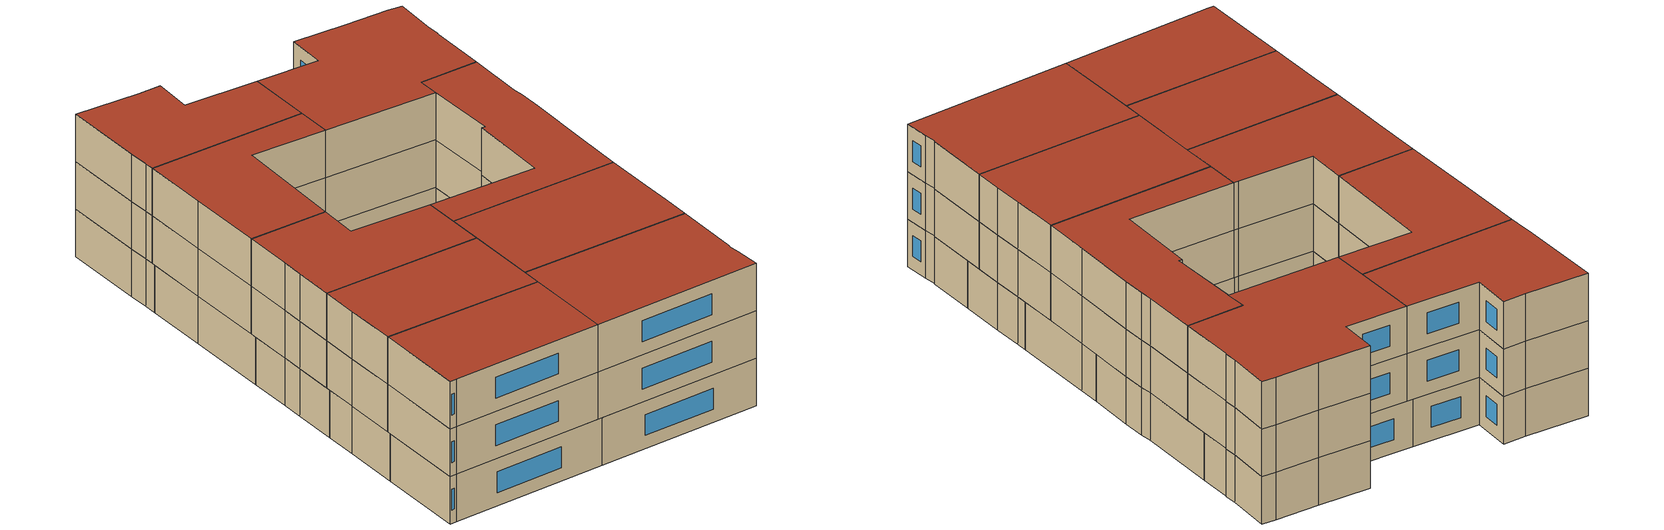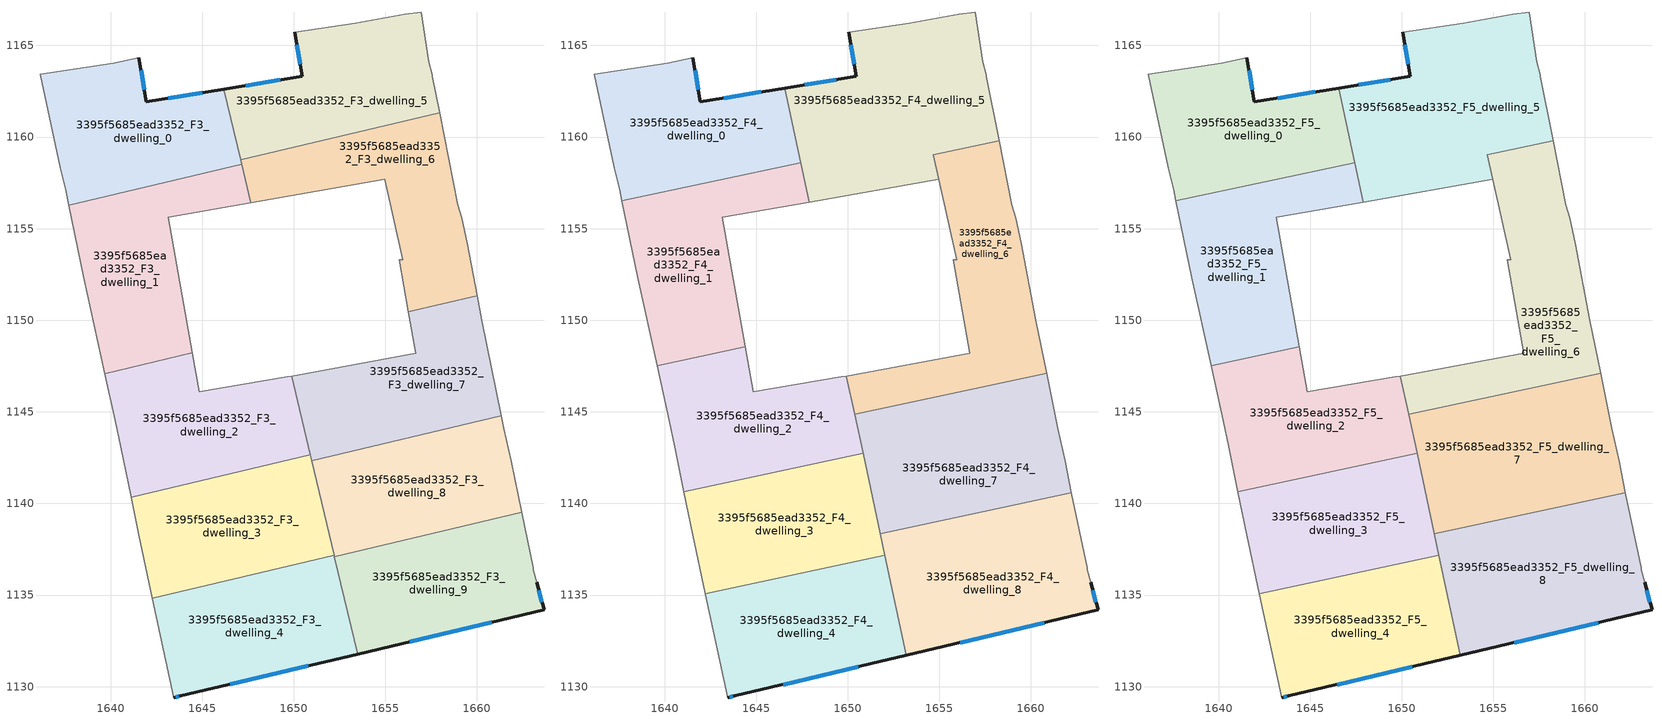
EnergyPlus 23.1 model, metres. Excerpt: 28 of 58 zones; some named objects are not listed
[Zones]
3395f5685ead3352_F3_dwelling_0
 floor to 3395f5685ead3352_F2_dwelling_0 (EU_floor_Construction): 1646.19,1162.61 1647.16,1158.51 1637.72,1156.28 1637.55,1157.11 1637.25,1158.32 1636.15,1163.42 1640.15,1164.02 1641.55,1164.32 1641.95,1161.92 z9
 wall outside (EU_wall_Construction): 1646.19,1162.61 1641.95,1161.92 1641.55,1164.32 z9:12
 wall adiabatic (EU_wall_Construction): 1641.55,1164.32 1640.15,1164.02 1636.15,1163.42 1637.25,1158.32 1637.55,1157.11 1637.72,1156.28 z9:12
 wall to 3395f5685ead3352_F3_dwelling_1 (EU_wall_Construction): 1637.72,1156.28 1647.16,1158.51 z9:12
 wall to 3395f5685ead3352_F3_dwelling_5 (EU_wall_Construction): 1647.1,1158.75 1646.19,1162.61 z9:12
 wall to 3395f5685ead3352_F3_dwelling_6 (EU_wall_Construction): 1647.16,1158.51 1647.1,1158.75 z9:12
 window (EU_Window_Construction): 1641.84,1162.59 1641.66,1163.65 / 1645,1162.42 1643.14,1162.11 z9.84:11.16
3395f5685ead3352_F3_dwelling_1
 floor to 3395f5685ead3352_F2_dwelling_1 (EU_floor_Construction): 1647.16,1158.51 1647.66,1156.41 1643.15,1155.61 1644.47,1148.22 1639.69,1147.08 1638.55,1152.31 1637.72,1156.28 z9
 wall to 3395f5685ead3352_F3_dwelling_2 (EU_wall_Construction): 1639.69,1147.08 1644.47,1148.22 z9:12
 wall adiabatic (EU_wall_Construction): 1637.72,1156.28 1638.55,1152.31 1639.69,1147.08 / 1644.47,1148.22 1643.15,1155.61 1647.66,1156.41 z9:12
 wall to 3395f5685ead3352_F3_dwelling_6 (EU_wall_Construction): 1647.66,1156.41 1647.16,1158.51 z9:12
3395f5685ead3352_F3_dwelling_2
 floor to 3395f5685ead3352_F2_dwelling_2 (EU_floor_Construction): 1649.89,1146.95 1650.91,1142.66 1641.12,1140.35 1640.55,1143.1 1640.25,1144.5 1639.69,1147.08 1644.47,1148.22 1644.85,1146.1 1649.65,1146.9 z9
 wall to 3395f5685ead3352_F3_dwelling_3 (EU_wall_Construction): 1641.12,1140.35 1650.91,1142.66 z9:12
 wall adiabatic (EU_wall_Construction): 1639.69,1147.08 1640.25,1144.5 1640.55,1143.1 1641.12,1140.35 / 1649.89,1146.95 1649.65,1146.9 1644.85,1146.1 1644.47,1148.22 z9:12
 wall to 3395f5685ead3352_F3_dwelling_7 (EU_wall_Construction): 1650.91,1142.66 1649.89,1146.95 z9:12
3395f5685ead3352_F3_dwelling_3
 floor to 3395f5685ead3352_F2_dwelling_3 (EU_floor_Construction): 1650.91,1142.66 1652.2,1137.18 1642.28,1134.84 1641.55,1138.3 1641.12,1140.35 z9
 wall adiabatic (EU_wall_Construction): 1641.12,1140.35 1641.55,1138.3 1642.28,1134.84 z9:12
 wall to 3395f5685ead3352_F3_dwelling_4 (EU_wall_Construction): 1642.28,1134.84 1652.2,1137.18 z9:12
 wall to 3395f5685ead3352_F3_dwelling_8 (EU_wall_Construction): 1652.2,1137.18 1650.98,1142.34 z9:12
 wall to 3395f5685ead3352_F3_dwelling_7 (EU_wall_Construction): 1650.98,1142.34 1650.91,1142.66 z9:12
3395f5685ead3352_F3_dwelling_4
 floor to 3395f5685ead3352_F2_dwelling_4 (EU_floor_Construction): 1652.2,1137.18 1653.48,1131.78 1643.84,1129.49 1643.44,1129.39 1642.28,1134.84 z9
 wall outside (EU_wall_Construction): 1643.44,1129.39 1643.84,1129.49 1653.48,1131.78 z9:12
 wall adiabatic (EU_wall_Construction): 1642.28,1134.84 1643.44,1129.39 z9:12
 wall to 3395f5685ead3352_F3_dwelling_9 (EU_wall_Construction): 1653.48,1131.78 1652.22,1137.09 z9:12
 wall to 3395f5685ead3352_F3_dwelling_8 (EU_wall_Construction): 1652.22,1137.09 1652.2,1137.18 z9:12
 window (EU_Window_Construction): 1646.54,1130.13 1650.78,1131.14 / 1643.56,1129.42 1643.73,1129.46 z9.84:11.16
3395f5685ead3352_F3_dwelling_5
 floor to 3395f5685ead3352_F2_dwelling_5 (EU_floor_Construction): 1656.96,1166.82 1657.36,1164.11 1657.56,1163.41 1657.56,1163.31 1657.96,1161.32 1647.1,1158.75 1646.19,1162.61 1650.46,1163.32 1650.06,1165.72 1653.36,1166.22 1656.06,1166.72 z9
 wall outside (EU_wall_Construction): 1650.06,1165.72 1650.46,1163.32 1646.19,1162.61 z9:12
 wall adiabatic (EU_wall_Construction): 1657.96,1161.32 1657.56,1163.31 1657.56,1163.41 1657.36,1164.11 1656.96,1166.82 1656.06,1166.72 1653.36,1166.22 1650.06,1165.72 z9:12
 wall to 3395f5685ead3352_F3_dwelling_6 (EU_wall_Construction): 1647.1,1158.75 1657.96,1161.32 z9:12
 window (EU_Window_Construction): 1649.26,1163.12 1647.39,1162.81 / 1650.17,1165.04 1650.35,1163.99 z9.84:11.16
3395f5685ead3352_F3_dwelling_6
 floor to 3395f5685ead3352_F2_dwelling_6 (EU_floor_Construction): 1657.96,1161.32 1658.96,1156.31 1659.16,1155.61 1659.46,1154.21 1660.01,1151.34 1656.26,1150.46 1655.76,1153.31 1655.96,1153.31 1654.96,1157.71 1647.66,1156.41 1647.1,1158.75 z9
 wall adiabatic (EU_wall_Construction): 1660.01,1151.34 1659.46,1154.21 1659.16,1155.61 1658.96,1156.31 1657.96,1161.32 / 1647.66,1156.41 1654.96,1157.71 1655.96,1153.31 1655.76,1153.31 1656.26,1150.46 z9:12
 wall to 3395f5685ead3352_F3_dwelling_7 (EU_wall_Construction): 1656.26,1150.46 1660.01,1151.34 z9:12
3395f5685ead3352_F3_dwelling_7
 floor to 3395f5685ead3352_F2_dwelling_7 (EU_floor_Construction): 1660.01,1151.34 1660.26,1150 1661.32,1144.79 1650.98,1142.34 1649.89,1146.95 1656.66,1148.2 1656.26,1150.46 z9
 wall adiabatic (EU_wall_Construction): 1656.26,1150.46 1656.66,1148.2 1649.89,1146.95 / 1661.32,1144.79 1660.26,1150 1660.01,1151.34 z9:12
 wall to 3395f5685ead3352_F3_dwelling_8 (EU_wall_Construction): 1650.98,1142.34 1661.32,1144.79 z9:12
3395f5685ead3352_F3_dwelling_8
 floor to 3395f5685ead3352_F2_dwelling_8 (EU_floor_Construction): 1661.32,1144.79 1661.46,1144.1 1661.86,1142.3 1662.44,1139.51 1652.22,1137.09 1650.98,1142.34 z9
 wall to 3395f5685ead3352_F3_dwelling_9 (EU_wall_Construction): 1652.22,1137.09 1662.44,1139.51 z9:12
 wall adiabatic (EU_wall_Construction): 1662.44,1139.51 1661.86,1142.3 1661.46,1144.1 1661.32,1144.79 z9:12
3395f5685ead3352_F3_dwelling_9
 floor to 3395f5685ead3352_F2_dwelling_9 (EU_floor_Construction): 1662.44,1139.51 1663.06,1136.49 1663.06,1136.39 1663.26,1135.69 1663.66,1134.19 1653.48,1131.78 1652.22,1137.09 z9
 wall outside (EU_wall_Construction): 1653.48,1131.78 1663.66,1134.19 1663.26,1135.69 z9:12
 wall adiabatic (EU_wall_Construction): 1663.26,1135.69 1663.06,1136.39 1663.06,1136.49 1662.44,1139.51 z9:12
 window (EU_Window_Construction): 1663.55,1134.61 1663.37,1135.27 / 1656.33,1132.45 1660.81,1133.51 z9.84:11.16
3395f5685ead3352_F4_dwelling_0
 floor to 3395f5685ead3352_F3_dwelling_0 (EU_floor_Construction): 1646.19,1162.61 1647.15,1158.55 1637.67,1156.52 1637.55,1157.11 1637.25,1158.32 1636.15,1163.42 1640.15,1164.02 1641.55,1164.32 1641.95,1161.92 z12
 floor to 3395f5685ead3352_F3_dwelling_5 (EU_floor_Construction): 1646.56,1162.67 1647.39,1158.82 1647.1,1158.75 1646.19,1162.61 z12
 floor to 3395f5685ead3352_F3_dwelling_6 (EU_floor_Construction): 1647.39,1158.82 1647.43,1158.61 1647.15,1158.55 1647.1,1158.75 z12
 wall outside (EU_wall_Construction): 1646.56,1162.67 1641.95,1161.92 1641.55,1164.32 z12:15
 wall to 3395f5685ead3352_F4_dwelling_1 (EU_wall_Construction): 1637.67,1156.52 1647.43,1158.61 z12:15
 wall adiabatic (EU_wall_Construction): 1641.55,1164.32 1640.15,1164.02 1636.15,1163.42 1637.25,1158.32 1637.55,1157.11 1637.67,1156.52 z12:15
 wall to 3395f5685ead3352_F4_dwelling_5 (EU_wall_Construction): 1647.43,1158.61 1646.56,1162.67 z12:15
 window (EU_Window_Construction): 1641.84,1162.59 1641.66,1163.65 / 1645.27,1162.46 1643.24,1162.13 z12.84:14.16
3395f5685ead3352_F4_dwelling_1
 floor to 3395f5685ead3352_F3_dwelling_1 (EU_floor_Construction): 1647.16,1158.51 1647.66,1156.41 1643.15,1155.61 1644.41,1148.56 1639.59,1147.52 1638.55,1152.31 1637.72,1156.28 z12
 floor to 3395f5685ead3352_F3_dwelling_0 (EU_floor_Construction): 1647.15,1158.55 1647.16,1158.51 1637.72,1156.28 1637.67,1156.52 z12
 floor to 3395f5685ead3352_F3_dwelling_6 (EU_floor_Construction): 1647.43,1158.61 1647.89,1156.45 1647.66,1156.41 1647.15,1158.55 z12
 wall to 3395f5685ead3352_F4_dwelling_2 (EU_wall_Construction): 1639.59,1147.52 1644.41,1148.56 z12:15
 wall adiabatic (EU_wall_Construction): 1637.67,1156.52 1638.55,1152.31 1639.59,1147.52 / 1644.41,1148.56 1643.15,1155.61 1647.89,1156.45 z12:15
 wall to 3395f5685ead3352_F4_dwelling_5 (EU_wall_Construction): 1647.89,1156.45 1647.43,1158.61 z12:15
3395f5685ead3352_F4_dwelling_2
 floor to 3395f5685ead3352_F3_dwelling_2 (EU_floor_Construction): 1649.89,1146.95 1650.31,1145.19 1650.84,1142.73 1641.06,1140.64 1640.55,1143.1 1640.25,1144.5 1639.69,1147.08 1644.47,1148.22 1644.85,1146.1 1649.65,1146.9 z12
 floor to 3395f5685ead3352_F3_dwelling_1 (EU_floor_Construction): 1644.41,1148.56 1644.47,1148.22 1639.69,1147.08 1639.59,1147.52 z12
 floor to 3395f5685ead3352_F3_dwelling_7 (EU_floor_Construction): 1649.93,1146.95 1650.31,1145.19 1649.89,1146.95 z12
 wall to 3395f5685ead3352_F4_dwelling_3 (EU_wall_Construction): 1641.06,1140.64 1650.84,1142.73 z12:15
 wall adiabatic (EU_wall_Construction): 1639.59,1147.52 1640.25,1144.5 1640.55,1143.1 1641.06,1140.64 / 1649.93,1146.96 1649.65,1146.9 1644.85,1146.1 1644.41,1148.56 z12:15
 wall to 3395f5685ead3352_F4_dwelling_7 (EU_wall_Construction): 1650.84,1142.73 1650.38,1144.87 z12:15
 wall to 3395f5685ead3352_F4_dwelling_6 (EU_wall_Construction): 1650.38,1144.87 1649.93,1146.96 z12:15
3395f5685ead3352_F4_dwelling_3
 floor to 3395f5685ead3352_F3_dwelling_3 (EU_floor_Construction): 1650.85,1142.65 1652.03,1137.17 1642.23,1135.07 1641.55,1138.3 1641.12,1140.35 z12
 floor to 3395f5685ead3352_F3_dwelling_2 (EU_floor_Construction): 1650.84,1142.73 1650.85,1142.65 1641.12,1140.35 1641.06,1140.64 z12
 wall adiabatic (EU_wall_Construction): 1641.06,1140.64 1641.55,1138.3 1642.23,1135.07 z12:15
 wall to 3395f5685ead3352_F4_dwelling_4 (EU_wall_Construction): 1642.23,1135.07 1652.03,1137.17 z12:15
 wall to 3395f5685ead3352_F4_dwelling_8 (EU_wall_Construction): 1652.03,1137.17 1651.77,1138.35 z12:15
 wall to 3395f5685ead3352_F4_dwelling_7 (EU_wall_Construction): 1651.77,1138.35 1650.84,1142.73 z12:15
3395f5685ead3352_F4_dwelling_4
 floor to 3395f5685ead3352_F3_dwelling_4 (EU_floor_Construction): 1652.03,1137.14 1653.2,1131.71 1643.84,1129.49 1643.44,1129.39 1642.28,1134.84 z12
 floor to 3395f5685ead3352_F3_dwelling_3 (EU_floor_Construction): 1652.03,1137.17 1652.03,1137.14 1642.28,1134.84 1642.23,1135.07 z12
 wall outside (EU_wall_Construction): 1643.44,1129.39 1643.84,1129.49 1653.2,1131.71 z12:15
 wall adiabatic (EU_wall_Construction): 1642.23,1135.07 1643.44,1129.39 z12:15
 wall to 3395f5685ead3352_F4_dwelling_8 (EU_wall_Construction): 1653.2,1131.71 1652.03,1137.17 z12:15
 window (EU_Window_Construction): 1646.47,1130.11 1650.58,1131.09 / 1643.56,1129.42 1643.73,1129.46 z12.84:14.16
3395f5685ead3352_F4_dwelling_5
 floor to 3395f5685ead3352_F3_dwelling_5 (EU_floor_Construction): 1656.96,1166.82 1657.36,1164.11 1657.56,1163.41 1657.56,1163.31 1657.96,1161.32 1647.39,1158.82 1646.56,1162.67 1650.46,1163.32 1650.06,1165.72 1653.36,1166.22 1656.06,1166.72 z12
 floor to 3395f5685ead3352_F3_dwelling_6 (EU_floor_Construction): 1657.96,1161.32 1658.27,1159.8 1654.66,1159.03 1654.96,1157.71 1647.89,1156.45 1647.39,1158.82 z12
 wall outside (EU_wall_Construction): 1650.06,1165.72 1650.46,1163.32 1646.56,1162.67 z12:15
 wall adiabatic (EU_wall_Construction): 1658.27,1159.8 1657.56,1163.31 1657.56,1163.41 1657.36,1164.11 1656.96,1166.82 1656.06,1166.72 1653.36,1166.22 1650.06,1165.72 / 1647.89,1156.45 1654.96,1157.71 z12:15
 wall to 3395f5685ead3352_F4_dwelling_6 (EU_wall_Construction): 1654.96,1157.71 1654.66,1159.03 / 1654.67,1159.03 1658.27,1159.8 z12:15
 window (EU_Window_Construction): 1649.37,1163.14 1647.65,1162.85 / 1650.17,1165.04 1650.35,1163.99 z12.84:14.16
3395f5685ead3352_F4_dwelling_6
 floor to 3395f5685ead3352_F3_dwelling_6 (EU_floor_Construction): 1658.27,1159.8 1658.96,1156.31 1659.16,1155.61 1659.46,1154.21 1660.01,1151.34 1656.26,1150.46 1655.76,1153.31 1655.96,1153.31 1654.66,1159.03 z12
 floor to 3395f5685ead3352_F3_dwelling_7 (EU_floor_Construction): 1660.01,1151.34 1660.26,1150 1660.85,1147.12 1650.38,1144.87 1650.31,1145.19 1649.93,1146.95 1656.66,1148.2 1656.26,1150.46 z12
 wall to 3395f5685ead3352_F4_dwelling_7 (EU_wall_Construction): 1650.38,1144.87 1660.85,1147.12 z12:15
 wall adiabatic (EU_wall_Construction): 1654.96,1157.71 1655.96,1153.31 1655.76,1153.31 1656.66,1148.2 1649.93,1146.96 / 1660.85,1147.12 1660.26,1150 1659.46,1154.21 1659.16,1155.61 1658.96,1156.31 1658.27,1159.8 z12:15
3395f5685ead3352_F4_dwelling_7
 floor to 3395f5685ead3352_F3_dwelling_7 (EU_floor_Construction): 1660.85,1147.12 1661.32,1144.79 1650.98,1142.34 1650.38,1144.87 z12
 floor to 3395f5685ead3352_F3_dwelling_8 (EU_floor_Construction): 1661.32,1144.79 1661.46,1144.1 1661.86,1142.3 1662.21,1140.59 1651.92,1138.38 1650.98,1142.34 z12
 floor to 3395f5685ead3352_F3_dwelling_2 (EU_floor_Construction): 1650.38,1144.86 1650.91,1142.66 1650.85,1142.65 z12
 floor to 3395f5685ead3352_F3_dwelling_3 (EU_floor_Construction): 1650.98,1142.36 1651.92,1138.38 1651.78,1138.35 1650.85,1142.65 1650.91,1142.66 z12
 wall to 3395f5685ead3352_F4_dwelling_8 (EU_wall_Construction): 1651.78,1138.35 1662.21,1140.59 z12:15
 wall adiabatic (EU_wall_Construction): 1662.21,1140.59 1661.86,1142.3 1661.46,1144.1 1660.85,1147.12 z12:15
3395f5685ead3352_F4_dwelling_8
 floor to 3395f5685ead3352_F3_dwelling_8 (EU_floor_Construction): 1662.21,1140.59 1662.44,1139.51 1652.22,1137.09 1651.92,1138.38 z12
 floor to 3395f5685ead3352_F3_dwelling_9 (EU_floor_Construction): 1662.44,1139.51 1663.06,1136.49 1663.06,1136.39 1663.26,1135.69 1663.66,1134.19 1653.48,1131.78 1652.22,1137.09 z12
 floor to 3395f5685ead3352_F3_dwelling_4 (EU_floor_Construction): 1652.2,1137.18 1653.48,1131.78 1653.2,1131.71 1652.03,1137.14 z12
 floor to 3395f5685ead3352_F3_dwelling_3 (EU_floor_Construction): 1651.92,1138.38 1652.2,1137.18 1652.03,1137.14 1651.78,1138.35 z12
 wall outside (EU_wall_Construction): 1653.2,1131.71 1663.66,1134.19 1663.26,1135.69 z12:15
 wall adiabatic (EU_wall_Construction): 1663.26,1135.69 1663.06,1136.39 1663.06,1136.49 1662.21,1140.59 z12:15
 window (EU_Window_Construction): 1663.55,1134.61 1663.37,1135.27 / 1656.13,1132.41 1660.73,1133.5 z12.84:14.16
3395f5685ead3352_F5_dwelling_0
 floor to 3395f5685ead3352_F4_dwelling_0 (EU_floor_Construction): 1646.56,1162.67 1647.43,1158.61 1637.67,1156.52 1637.55,1157.11 1637.25,1158.32 1636.15,1163.42 1640.15,1164.02 1641.55,1164.32 1641.95,1161.92 z15
 wall outside (EU_wall_Construction): 1646.56,1162.67 1641.95,1161.92 1641.55,1164.32 z15:18
 wall to 3395f5685ead3352_F5_dwelling_1 (EU_wall_Construction): 1637.67,1156.52 1647.43,1158.61 z15:18
 wall adiabatic (EU_wall_Construction): 1641.55,1164.32 1640.15,1164.02 1636.15,1163.42 1637.25,1158.32 1637.55,1157.11 1637.67,1156.52 z15:18
 wall to 3395f5685ead3352_F5_dwelling_5 (EU_wall_Construction): 1647.43,1158.61 1646.56,1162.67 z15:18
 window (EU_Window_Construction): 1641.84,1162.59 1641.66,1163.65 / 1645.27,1162.46 1643.24,1162.13 z15.84:17.16
 roof outside (EU_roof_Construction): 1647.43,1158.61 1646.56,1162.67 1641.95,1161.92 1641.55,1164.32 1640.15,1164.02 1636.15,1163.42 1637.25,1158.32 1637.55,1157.11 1637.67,1156.52 z18
3395f5685ead3352_F5_dwelling_1
 floor to 3395f5685ead3352_F4_dwelling_1 (EU_floor_Construction): 1647.43,1158.61 1647.89,1156.45 1643.15,1155.61 1644.41,1148.56 1639.59,1147.52 1638.55,1152.31 1637.67,1156.52 z15
 wall to 3395f5685ead3352_F5_dwelling_2 (EU_wall_Construction): 1639.59,1147.52 1644.41,1148.56 z15:18
 wall adiabatic (EU_wall_Construction): 1637.67,1156.52 1638.55,1152.31 1639.59,1147.52 / 1644.41,1148.56 1643.15,1155.61 1647.89,1156.45 z15:18
 wall to 3395f5685ead3352_F5_dwelling_5 (EU_wall_Construction): 1647.89,1156.45 1647.43,1158.61 z15:18
 roof outside (EU_roof_Construction): 1644.41,1148.56 1643.15,1155.61 1647.89,1156.45 1647.43,1158.61 1637.67,1156.52 1638.55,1152.31 1639.59,1147.52 z18
3395f5685ead3352_F5_dwelling_2
 floor to 3395f5685ead3352_F4_dwelling_2 (EU_floor_Construction): 1649.93,1146.96 1650.84,1142.73 1641.06,1140.64 1640.55,1143.1 1640.25,1144.5 1639.59,1147.52 1644.41,1148.56 1644.85,1146.1 1649.65,1146.9 z15
 wall to 3395f5685ead3352_F5_dwelling_3 (EU_wall_Construction): 1641.06,1140.64 1650.84,1142.73 z15:18
 wall adiabatic (EU_wall_Construction): 1639.59,1147.52 1640.25,1144.5 1640.55,1143.1 1641.06,1140.64 / 1649.93,1146.96 1649.65,1146.9 1644.85,1146.1 1644.41,1148.56 z15:18
 wall to 3395f5685ead3352_F5_dwelling_7 (EU_wall_Construction): 1650.84,1142.73 1650.38,1144.87 z15:18
 wall to 3395f5685ead3352_F5_dwelling_6 (EU_wall_Construction): 1650.38,1144.87 1649.93,1146.96 z15:18
 roof outside (EU_roof_Construction): 1650.84,1142.73 1649.93,1146.96 1649.65,1146.9 1644.85,1146.1 1644.41,1148.56 1639.59,1147.52 1640.25,1144.5 1640.55,1143.1 1641.06,1140.64 z18
3395f5685ead3352_F5_dwelling_3
 floor to 3395f5685ead3352_F4_dwelling_3 (EU_floor_Construction): 1650.84,1142.73 1652.03,1137.17 1642.23,1135.07 1641.55,1138.3 1641.06,1140.64 z15
 wall adiabatic (EU_wall_Construction): 1641.06,1140.64 1641.55,1138.3 1642.23,1135.07 z15:18
 wall to 3395f5685ead3352_F5_dwelling_4 (EU_wall_Construction): 1642.23,1135.07 1652.03,1137.17 z15:18
 wall to 3395f5685ead3352_F5_dwelling_8 (EU_wall_Construction): 1652.03,1137.17 1651.77,1138.35 z15:18
 wall to 3395f5685ead3352_F5_dwelling_7 (EU_wall_Construction): 1651.77,1138.35 1650.84,1142.73 z15:18
 roof outside (EU_roof_Construction): 1652.03,1137.17 1650.84,1142.73 1641.06,1140.64 1641.55,1138.3 1642.23,1135.07 z18
3395f5685ead3352_F5_dwelling_4
 floor to 3395f5685ead3352_F4_dwelling_4 (EU_floor_Construction): 1652.03,1137.17 1653.2,1131.71 1643.84,1129.49 1643.44,1129.39 1642.23,1135.07 z15
 wall outside (EU_wall_Construction): 1643.44,1129.39 1643.84,1129.49 1653.2,1131.71 z15:18
 wall adiabatic (EU_wall_Construction): 1642.23,1135.07 1643.44,1129.39 z15:18
 wall to 3395f5685ead3352_F5_dwelling_8 (EU_wall_Construction): 1653.2,1131.71 1652.03,1137.17 z15:18
 window (EU_Window_Construction): 1646.47,1130.11 1650.58,1131.09 / 1643.56,1129.42 1643.73,1129.46 z15.84:17.16
 roof outside (EU_roof_Construction): 1653.2,1131.71 1652.03,1137.17 1642.23,1135.07 1643.44,1129.39 1643.84,1129.49 z18
3395f5685ead3352_F5_dwelling_5
 floor to 3395f5685ead3352_F4_dwelling_5 (EU_floor_Construction): 1656.96,1166.82 1657.36,1164.11 1657.56,1163.41 1657.56,1163.31 1658.27,1159.8 1654.66,1159.03 1654.96,1157.71 1647.89,1156.45 1646.56,1162.67 1650.46,1163.32 1650.06,1165.72 1653.36,1166.22 1656.06,1166.72 z15
 wall outside (EU_wall_Construction): 1650.06,1165.72 1650.46,1163.32 1646.56,1162.67 z15:18
 wall adiabatic (EU_wall_Construction): 1658.27,1159.8 1657.56,1163.31 1657.56,1163.41 1657.36,1164.11 1656.96,1166.82 1656.06,1166.72 1653.36,1166.22 1650.06,1165.72 / 1647.89,1156.45 1654.96,1157.71 z15:18
 wall to 3395f5685ead3352_F5_dwelling_6 (EU_wall_Construction): 1654.96,1157.71 1654.66,1159.03 / 1654.67,1159.03 1658.27,1159.8 z15:18
 window (EU_Window_Construction): 1649.37,1163.14 1647.65,1162.85 / 1650.17,1165.04 1650.35,1163.99 z15.84:17.16
 roof outside (EU_roof_Construction): 1658.27,1159.8 1657.56,1163.31 1657.56,1163.41 1657.36,1164.11 1656.96,1166.82 1656.06,1166.72 1653.36,1166.22 1650.06,1165.72 1650.46,1163.32 1646.56,1162.67 1647.89,1156.45 1654.96,1157.71 1654.66,1159.03 z18
3395f5685ead3352_F5_dwelling_6
 floor to 3395f5685ead3352_F4_dwelling_6 (EU_floor_Construction): 1658.27,1159.8 1658.96,1156.31 1659.16,1155.61 1659.46,1154.21 1660.26,1150 1660.85,1147.12 1650.38,1144.87 1649.93,1146.96 1656.66,1148.2 1655.76,1153.31 1655.96,1153.31 1654.67,1159.03 z15
 wall to 3395f5685ead3352_F5_dwelling_7 (EU_wall_Construction): 1650.38,1144.87 1660.85,1147.12 z15:18
 wall adiabatic (EU_wall_Construction): 1654.96,1157.71 1655.96,1153.31 1655.76,1153.31 1656.66,1148.2 1649.93,1146.96 / 1660.85,1147.12 1660.26,1150 1659.46,1154.21 1659.16,1155.61 1658.96,1156.31 1658.27,1159.8 z15:18
 roof outside (EU_roof_Construction): 1660.85,1147.12 1660.26,1150 1659.46,1154.21 1659.16,1155.61 1658.96,1156.31 1658.27,1159.8 1654.67,1159.03 1655.96,1153.31 1655.76,1153.31 1656.66,1148.2 1649.93,1146.96 1650.38,1144.87 z18
3395f5685ead3352_F5_dwelling_7
 floor to 3395f5685ead3352_F4_dwelling_7 (EU_floor_Construction): 1660.85,1147.12 1661.46,1144.1 1661.86,1142.3 1662.21,1140.59 1651.78,1138.35 1650.38,1144.87 z15
 wall to 3395f5685ead3352_F5_dwelling_8 (EU_wall_Construction): 1651.78,1138.35 1662.21,1140.59 z15:18
 wall adiabatic (EU_wall_Construction): 1662.21,1140.59 1661.86,1142.3 1661.46,1144.1 1660.85,1147.12 z15:18
 roof outside (EU_roof_Construction): 1662.21,1140.59 1661.86,1142.3 1661.46,1144.1 1660.85,1147.12 1650.38,1144.87 1651.78,1138.35 z18
3395f5685ead3352_F5_dwelling_8
 floor to 3395f5685ead3352_F4_dwelling_8 (EU_floor_Construction): 1662.21,1140.59 1663.06,1136.49 1663.06,1136.39 1663.26,1135.69 1663.66,1134.19 1653.2,1131.71 1651.78,1138.35 z15
 wall outside (EU_wall_Construction): 1653.2,1131.71 1663.66,1134.19 1663.26,1135.69 z15:18
 wall adiabatic (EU_wall_Construction): 1663.26,1135.69 1663.06,1136.39 1663.06,1136.49 1662.21,1140.59 z15:18
 window (EU_Window_Construction): 1663.55,1134.61 1663.37,1135.27 / 1656.13,1132.41 1660.73,1133.5 z15.84:17.16
 roof outside (EU_roof_Construction): 1663.66,1134.19 1663.26,1135.69 1663.06,1136.39 1663.06,1136.49 1662.21,1140.59 1651.78,1138.35 1653.2,1131.71 z18
[Building]
EU S2 Campaign: North Axis=0; Terrain=City; Solar Distribution=FullExterior
[Site:Location]
Lyon-Bron: Latitude=45.75; Longitude=5; Time Zone=1; Elevation=198
[SizingPeriod:WeatherFileDays]
AnnualSizingPeriod: Begin Month=1; Begin Day of Month=1; End Month=12; End Day of Month=31; Day of Week for Start Day=Monday; Use Weather File Daylight Saving Period=No; Use Weather File Rain and Snow Indicators=No
[MATERIAL]
EU_InternalMass_Material: Roughness=MediumRough; Thickness=0.1; Conductivity=1; Density=1800; Specific Heat=900; Thermal Absorptance=0.9; Solar Absorptance=0.7; Visible Absorptance=0.7
[MATERIAL:NOMASS] Roughness=MediumRough; Thermal Absorptance=0.9; Solar Absorptance=0.7; Visible Absorptance=0.7
Name | Thermal Resistance
EU_wall_NoMass | 0.776494
EU_roof_NoMass | 0.486893
EU_floor_NoMass | 0.421597
[WINDOWMATERIAL:SIMPLEGLAZINGSYSTEM]
EU_Window_SimpleGlazing: UFactor=4.24961; Solar Heat Gain Coefficient=0.83; Visible Transmittance=0.83
[CONSTRUCTION]
EU_wall_Construction: EU_wall_NoMass
EU_roof_Construction: EU_roof_NoMass
EU_floor_Construction: EU_floor_NoMass
EU_Window_Construction: EU_Window_SimpleGlazing
EU_InternalMass_Construction: EU_InternalMass_Material
[ZONE] Type=1; Multiplier=1; Ceiling Height=autocalculate; Floor Area=autocalculate; Part of Total Floor Area=Yes
Name | Volume
3395f5685ead3352_F3_dwelling_0 | 170.999
3395f5685ead3352_F4_dwelling_0; 3395f5685ead3352_F5_dwelling_0; 3395f5685ead3352_F3_dwelling_7 | 171.006
3395f5685ead3352_F3_dwelling_1 | 170.998
3395f5685ead3352_F4_dwelling_1; 3395f5685ead3352_F5_dwelling_1 | 171.017
3395f5685ead3352_F3_dwelling_2; 3395f5685ead3352_F3_dwelling_9 | 171.009
3395f5685ead3352_F4_dwelling_2; 3395f5685ead3352_F5_dwelling_2 | 170.997
3395f5685ead3352_F3_dwelling_3; 3395f5685ead3352_F4_dwelling_3; 3395f5685ead3352_F5_dwelling_3; 3395f5685ead3352_F3_dwelling_5; 3395f5685ead3352_F3_dwelling_6 | 171.007
3395f5685ead3352_F3_dwelling_4 | 171.008
3395f5685ead3352_F4_dwelling_4; 3395f5685ead3352_F5_dwelling_4 | 171.01
3395f5685ead3352_F4_dwelling_5; 3395f5685ead3352_F5_dwelling_5 | 240.012
3395f5685ead3352_F4_dwelling_6 | 187.508
3395f5685ead3352_F5_dwelling_6 | 187.467
3395f5685ead3352_F4_dwelling_7; 3395f5685ead3352_F5_dwelling_7 | 213.727
3395f5685ead3352_F3_dwelling_8 | 170.993
3395f5685ead3352_F4_dwelling_8; 3395f5685ead3352_F5_dwelling_8 | 213.757
[INTERNALMASS] Construction=EU_InternalMass_Construction
Name | Zone or ZoneList | Surface Area
3395f5685ead3352_F3_dwelling_0_EU_InternalMass | 3395f5685ead3352_F3_dwelling_0 | 56.9997
3395f5685ead3352_F3_dwelling_1_EU_InternalMass | 3395f5685ead3352_F3_dwelling_1 | 56.9989
3395f5685ead3352_F3_dwelling_2_EU_InternalMass | 3395f5685ead3352_F3_dwelling_2 | 57.003
3395f5685ead3352_F3_dwelling_3_EU_InternalMass | 3395f5685ead3352_F3_dwelling_3 | 57.0026
3395f5685ead3352_F3_dwelling_4_EU_InternalMass | 3395f5685ead3352_F3_dwelling_4 | 57.0026
3395f5685ead3352_F3_dwelling_5_EU_InternalMass | 3395f5685ead3352_F3_dwelling_5 | 57.0022
3395f5685ead3352_F3_dwelling_6_EU_InternalMass | 3395f5685ead3352_F3_dwelling_6 | 57.0024
3395f5685ead3352_F3_dwelling_7_EU_InternalMass | 3395f5685ead3352_F3_dwelling_7 | 57.0019
3395f5685ead3352_F3_dwelling_8_EU_InternalMass | 3395f5685ead3352_F3_dwelling_8 | 56.9972
3395f5685ead3352_F3_dwelling_9_EU_InternalMass | 3395f5685ead3352_F3_dwelling_9 | 57.0029
3395f5685ead3352_F4_dwelling_0_EU_InternalMass | 3395f5685ead3352_F4_dwelling_0 | 57.0021
3395f5685ead3352_F4_dwelling_1_EU_InternalMass | 3395f5685ead3352_F4_dwelling_1 | 57.0053
3395f5685ead3352_F4_dwelling_2_EU_InternalMass | 3395f5685ead3352_F4_dwelling_2 | 56.9986
3395f5685ead3352_F4_dwelling_3_EU_InternalMass | 3395f5685ead3352_F4_dwelling_3 | 57.0021
3395f5685ead3352_F4_dwelling_4_EU_InternalMass | 3395f5685ead3352_F4_dwelling_4 | 57.0036
3395f5685ead3352_F4_dwelling_5_EU_InternalMass | 3395f5685ead3352_F4_dwelling_5 | 80.0046
3395f5685ead3352_F4_dwelling_6_EU_InternalMass | 3395f5685ead3352_F4_dwelling_6 | 62.5032
3395f5685ead3352_F4_dwelling_7_EU_InternalMass | 3395f5685ead3352_F4_dwelling_7 | 71.2424
3395f5685ead3352_F4_dwelling_8_EU_InternalMass | 3395f5685ead3352_F4_dwelling_8 | 71.2524
3395f5685ead3352_F5_dwelling_0_EU_InternalMass | 3395f5685ead3352_F5_dwelling_0 | 57.0021
3395f5685ead3352_F5_dwelling_1_EU_InternalMass | 3395f5685ead3352_F5_dwelling_1 | 57.0053
3395f5685ead3352_F5_dwelling_2_EU_InternalMass | 3395f5685ead3352_F5_dwelling_2 | 56.9986
3395f5685ead3352_F5_dwelling_3_EU_InternalMass | 3395f5685ead3352_F5_dwelling_3 | 57.0021
3395f5685ead3352_F5_dwelling_4_EU_InternalMass | 3395f5685ead3352_F5_dwelling_4 | 57.0036
3395f5685ead3352_F5_dwelling_5_EU_InternalMass | 3395f5685ead3352_F5_dwelling_5 | 80.0046
3395f5685ead3352_F5_dwelling_6_EU_InternalMass | 3395f5685ead3352_F5_dwelling_6 | 62.5032
3395f5685ead3352_F5_dwelling_7_EU_InternalMass | 3395f5685ead3352_F5_dwelling_7 | 71.2424
3395f5685ead3352_F5_dwelling_8_EU_InternalMass | 3395f5685ead3352_F5_dwelling_8 | 71.2524
[OTHEREQUIPMENT] Fuel Type=Electricity; Design Level Calculation Method=Watts/Area; Power per Zone Floor Area=1; Fraction Latent=0; Fraction Radiant=0; Fraction Lost=0; Carbon Dioxide Generation Rate=0; EndUse Subcategory=EU_Step8_InternalGains
Name | Zone or ZoneList or Space or SpaceList | Schedule
EU_Step8_InternalGain_3395f5685ead3352_F3_dwelling_0_f000 | 3395f5685ead3352_F3_dwelling_0 | EU_Step8_GainSchedule_3395f5685ead3352_F3_dwelling_0_f000
EU_Step8_InternalGain_3395f5685ead3352_F3_dwelling_1_f000 | 3395f5685ead3352_F3_dwelling_1 | EU_Step8_GainSchedule_3395f5685ead3352_F3_dwelling_1_f000
EU_Step8_InternalGain_3395f5685ead3352_F3_dwelling_2_f000 | 3395f5685ead3352_F3_dwelling_2 | EU_Step8_GainSchedule_3395f5685ead3352_F3_dwelling_2_f000
EU_Step8_InternalGain_3395f5685ead3352_F3_dwelling_3_f000 | 3395f5685ead3352_F3_dwelling_3 | EU_Step8_GainSchedule_3395f5685ead3352_F3_dwelling_3_f000
EU_Step8_InternalGain_3395f5685ead3352_F3_dwelling_4_f000 | 3395f5685ead3352_F3_dwelling_4 | EU_Step8_GainSchedule_3395f5685ead3352_F3_dwelling_4_f000
EU_Step8_InternalGain_3395f5685ead3352_F3_dwelling_5_f000 | 3395f5685ead3352_F3_dwelling_5 | EU_Step8_GainSchedule_3395f5685ead3352_F3_dwelling_5_f000
EU_Step8_InternalGain_3395f5685ead3352_F3_dwelling_6_f000 | 3395f5685ead3352_F3_dwelling_6 | EU_Step8_GainSchedule_3395f5685ead3352_F3_dwelling_6_f000
EU_Step8_InternalGain_3395f5685ead3352_F3_dwelling_7_f000 | 3395f5685ead3352_F3_dwelling_7 | EU_Step8_GainSchedule_3395f5685ead3352_F3_dwelling_7_f000
EU_Step8_InternalGain_3395f5685ead3352_F3_dwelling_8_f000 | 3395f5685ead3352_F3_dwelling_8 | EU_Step8_GainSchedule_3395f5685ead3352_F3_dwelling_8_f000
EU_Step8_InternalGain_3395f5685ead3352_F3_dwelling_9_f000 | 3395f5685ead3352_F3_dwelling_9 | EU_Step8_GainSchedule_3395f5685ead3352_F3_dwelling_9_f000
EU_Step8_InternalGain_3395f5685ead3352_F4_dwelling_0_f000 | 3395f5685ead3352_F4_dwelling_0 | EU_Step8_GainSchedule_3395f5685ead3352_F4_dwelling_0_f000
EU_Step8_InternalGain_3395f5685ead3352_F4_dwelling_1_f000 | 3395f5685ead3352_F4_dwelling_1 | EU_Step8_GainSchedule_3395f5685ead3352_F4_dwelling_1_f000
EU_Step8_InternalGain_3395f5685ead3352_F4_dwelling_2_f000 | 3395f5685ead3352_F4_dwelling_2 | EU_Step8_GainSchedule_3395f5685ead3352_F4_dwelling_2_f000
EU_Step8_InternalGain_3395f5685ead3352_F4_dwelling_3_f000 | 3395f5685ead3352_F4_dwelling_3 | EU_Step8_GainSchedule_3395f5685ead3352_F4_dwelling_3_f000
EU_Step8_InternalGain_3395f5685ead3352_F4_dwelling_4_f000 | 3395f5685ead3352_F4_dwelling_4 | EU_Step8_GainSchedule_3395f5685ead3352_F4_dwelling_4_f000
EU_Step8_InternalGain_3395f5685ead3352_F4_dwelling_5_f000 | 3395f5685ead3352_F4_dwelling_5 | EU_Step8_GainSchedule_3395f5685ead3352_F4_dwelling_5_f000
EU_Step8_InternalGain_3395f5685ead3352_F4_dwelling_6_f000 | 3395f5685ead3352_F4_dwelling_6 | EU_Step8_GainSchedule_3395f5685ead3352_F4_dwelling_6_f000
EU_Step8_InternalGain_3395f5685ead3352_F4_dwelling_7_f000 | 3395f5685ead3352_F4_dwelling_7 | EU_Step8_GainSchedule_3395f5685ead3352_F4_dwelling_7_f000
EU_Step8_InternalGain_3395f5685ead3352_F4_dwelling_8_f000 | 3395f5685ead3352_F4_dwelling_8 | EU_Step8_GainSchedule_3395f5685ead3352_F4_dwelling_8_f000
EU_Step8_InternalGain_3395f5685ead3352_F5_dwelling_0_f000 | 3395f5685ead3352_F5_dwelling_0 | EU_Step8_GainSchedule_3395f5685ead3352_F5_dwelling_0_f000
EU_Step8_InternalGain_3395f5685ead3352_F5_dwelling_1_f000 | 3395f5685ead3352_F5_dwelling_1 | EU_Step8_GainSchedule_3395f5685ead3352_F5_dwelling_1_f000
EU_Step8_InternalGain_3395f5685ead3352_F5_dwelling_2_f000 | 3395f5685ead3352_F5_dwelling_2 | EU_Step8_GainSchedule_3395f5685ead3352_F5_dwelling_2_f000
EU_Step8_InternalGain_3395f5685ead3352_F5_dwelling_3_f000 | 3395f5685ead3352_F5_dwelling_3 | EU_Step8_GainSchedule_3395f5685ead3352_F5_dwelling_3_f000
EU_Step8_InternalGain_3395f5685ead3352_F5_dwelling_4_f000 | 3395f5685ead3352_F5_dwelling_4 | EU_Step8_GainSchedule_3395f5685ead3352_F5_dwelling_4_f000
EU_Step8_InternalGain_3395f5685ead3352_F5_dwelling_5_f000 | 3395f5685ead3352_F5_dwelling_5 | EU_Step8_GainSchedule_3395f5685ead3352_F5_dwelling_5_f000
EU_Step8_InternalGain_3395f5685ead3352_F5_dwelling_6_f000 | 3395f5685ead3352_F5_dwelling_6 | EU_Step8_GainSchedule_3395f5685ead3352_F5_dwelling_6_f000
EU_Step8_InternalGain_3395f5685ead3352_F5_dwelling_7_f000 | 3395f5685ead3352_F5_dwelling_7 | EU_Step8_GainSchedule_3395f5685ead3352_F5_dwelling_7_f000
EU_Step8_InternalGain_3395f5685ead3352_F5_dwelling_8_f000 | 3395f5685ead3352_F5_dwelling_8 | EU_Step8_GainSchedule_3395f5685ead3352_F5_dwelling_8_f000
[ZONEVENTILATION:DESIGNFLOWRATE] Schedule=EU_AlwaysOn; Design Flow Rate Calculation Method=AirChanges/Hour; Air Changes per Hour=0.693814; Ventilation Type=Natural; Fan Pressure Rise=0; Fan Total Efficiency=1; Constant Term Coefficient=1; Temperature Term Coefficient=0; Velocity Term Coefficient=0; Velocity Squared Term Coefficient=0; Minimum Indoor Temperature=-100; Maximum Indoor Temperature=100; Delta Temperature=-100; Minimum Outdoor Temperature=-100; Maximum Outdoor Temperature=100; Maximum Wind Speed=40
Name | Zone or ZoneList or Space or SpaceList
EU_ConstantAir_3395f5685ead3352_F3_dwelling_0 | 3395f5685ead3352_F3_dwelling_0
EU_ConstantAir_3395f5685ead3352_F3_dwelling_1 | 3395f5685ead3352_F3_dwelling_1
EU_ConstantAir_3395f5685ead3352_F3_dwelling_2 | 3395f5685ead3352_F3_dwelling_2
EU_ConstantAir_3395f5685ead3352_F3_dwelling_3 | 3395f5685ead3352_F3_dwelling_3
EU_ConstantAir_3395f5685ead3352_F3_dwelling_4 | 3395f5685ead3352_F3_dwelling_4
EU_ConstantAir_3395f5685ead3352_F3_dwelling_5 | 3395f5685ead3352_F3_dwelling_5
EU_ConstantAir_3395f5685ead3352_F3_dwelling_6 | 3395f5685ead3352_F3_dwelling_6
EU_ConstantAir_3395f5685ead3352_F3_dwelling_7 | 3395f5685ead3352_F3_dwelling_7
EU_ConstantAir_3395f5685ead3352_F3_dwelling_8 | 3395f5685ead3352_F3_dwelling_8
EU_ConstantAir_3395f5685ead3352_F3_dwelling_9 | 3395f5685ead3352_F3_dwelling_9
EU_ConstantAir_3395f5685ead3352_F4_dwelling_0 | 3395f5685ead3352_F4_dwelling_0
EU_ConstantAir_3395f5685ead3352_F4_dwelling_1 | 3395f5685ead3352_F4_dwelling_1
EU_ConstantAir_3395f5685ead3352_F4_dwelling_2 | 3395f5685ead3352_F4_dwelling_2
EU_ConstantAir_3395f5685ead3352_F4_dwelling_3 | 3395f5685ead3352_F4_dwelling_3
EU_ConstantAir_3395f5685ead3352_F4_dwelling_4 | 3395f5685ead3352_F4_dwelling_4
EU_ConstantAir_3395f5685ead3352_F4_dwelling_5 | 3395f5685ead3352_F4_dwelling_5
EU_ConstantAir_3395f5685ead3352_F4_dwelling_6 | 3395f5685ead3352_F4_dwelling_6
EU_ConstantAir_3395f5685ead3352_F4_dwelling_7 | 3395f5685ead3352_F4_dwelling_7
EU_ConstantAir_3395f5685ead3352_F4_dwelling_8 | 3395f5685ead3352_F4_dwelling_8
EU_ConstantAir_3395f5685ead3352_F5_dwelling_0 | 3395f5685ead3352_F5_dwelling_0
EU_ConstantAir_3395f5685ead3352_F5_dwelling_1 | 3395f5685ead3352_F5_dwelling_1
EU_ConstantAir_3395f5685ead3352_F5_dwelling_2 | 3395f5685ead3352_F5_dwelling_2
EU_ConstantAir_3395f5685ead3352_F5_dwelling_3 | 3395f5685ead3352_F5_dwelling_3
EU_ConstantAir_3395f5685ead3352_F5_dwelling_4 | 3395f5685ead3352_F5_dwelling_4
EU_ConstantAir_3395f5685ead3352_F5_dwelling_5 | 3395f5685ead3352_F5_dwelling_5
EU_ConstantAir_3395f5685ead3352_F5_dwelling_6 | 3395f5685ead3352_F5_dwelling_6
EU_ConstantAir_3395f5685ead3352_F5_dwelling_7 | 3395f5685ead3352_F5_dwelling_7
EU_ConstantAir_3395f5685ead3352_F5_dwelling_8 | 3395f5685ead3352_F5_dwelling_8
[HVACTEMPLATE:ZONE:IDEALLOADSAIRSYSTEM] System Availability Schedule=EU_AlwaysOn; Maximum Heating Supply Air Temperature=50; Minimum Cooling Supply Air Temperature=13; Maximum Heating Supply Air Humidity Ratio=0.0156; Minimum Cooling Supply Air Humidity Ratio=0.0077; Heating Limit=NoLimit; Cooling Limit=NoLimit; Heating Availability Schedule=EU_AlwaysOn; Cooling Availability Schedule=EU_CoolingOff; Dehumidification Control Type=ConstantSensibleHeatRatio; Cooling Sensible Heat Ratio=0.7; Dehumidification Setpoint=60; Humidification Control Type=None; Humidification Setpoint=30; Outdoor Air Method=None; Outdoor Air Flow Rate per Person=0.00944; Outdoor Air Flow Rate per Zone Floor Area=0; Outdoor Air Flow Rate per Zone=0; Demand Controlled Ventilation Type=None; Outdoor Air Economizer Type=NoEconomizer; Heat Recovery Type=None; Sensible Heat Recovery Effectiveness=0.7; Latent Heat Recovery Effectiveness=0.65
Name | Template Thermostat
3395f5685ead3352_F3_dwelling_0 | EU_HeatOnly_3395f5685ead3352_F3_dwelling_0
3395f5685ead3352_F3_dwelling_1 | EU_HeatOnly_3395f5685ead3352_F3_dwelling_1
3395f5685ead3352_F3_dwelling_2 | EU_HeatOnly_3395f5685ead3352_F3_dwelling_2
3395f5685ead3352_F3_dwelling_3 | EU_HeatOnly_3395f5685ead3352_F3_dwelling_3
3395f5685ead3352_F3_dwelling_4 | EU_HeatOnly_3395f5685ead3352_F3_dwelling_4
3395f5685ead3352_F3_dwelling_5 | EU_HeatOnly_3395f5685ead3352_F3_dwelling_5
3395f5685ead3352_F3_dwelling_6 | EU_HeatOnly_3395f5685ead3352_F3_dwelling_6
3395f5685ead3352_F3_dwelling_7 | EU_HeatOnly_3395f5685ead3352_F3_dwelling_7
3395f5685ead3352_F3_dwelling_8 | EU_HeatOnly_3395f5685ead3352_F3_dwelling_8
3395f5685ead3352_F3_dwelling_9 | EU_HeatOnly_3395f5685ead3352_F3_dwelling_9
3395f5685ead3352_F4_dwelling_0 | EU_HeatOnly_3395f5685ead3352_F4_dwelling_0
3395f5685ead3352_F4_dwelling_1 | EU_HeatOnly_3395f5685ead3352_F4_dwelling_1
3395f5685ead3352_F4_dwelling_2 | EU_HeatOnly_3395f5685ead3352_F4_dwelling_2
3395f5685ead3352_F4_dwelling_3 | EU_HeatOnly_3395f5685ead3352_F4_dwelling_3
3395f5685ead3352_F4_dwelling_4 | EU_HeatOnly_3395f5685ead3352_F4_dwelling_4
3395f5685ead3352_F4_dwelling_5 | EU_HeatOnly_3395f5685ead3352_F4_dwelling_5
3395f5685ead3352_F4_dwelling_6 | EU_HeatOnly_3395f5685ead3352_F4_dwelling_6
3395f5685ead3352_F4_dwelling_7 | EU_HeatOnly_3395f5685ead3352_F4_dwelling_7
3395f5685ead3352_F4_dwelling_8 | EU_HeatOnly_3395f5685ead3352_F4_dwelling_8
3395f5685ead3352_F5_dwelling_0 | EU_HeatOnly_3395f5685ead3352_F5_dwelling_0
3395f5685ead3352_F5_dwelling_1 | EU_HeatOnly_3395f5685ead3352_F5_dwelling_1
3395f5685ead3352_F5_dwelling_2 | EU_HeatOnly_3395f5685ead3352_F5_dwelling_2
3395f5685ead3352_F5_dwelling_3 | EU_HeatOnly_3395f5685ead3352_F5_dwelling_3
3395f5685ead3352_F5_dwelling_4 | EU_HeatOnly_3395f5685ead3352_F5_dwelling_4
3395f5685ead3352_F5_dwelling_5 | EU_HeatOnly_3395f5685ead3352_F5_dwelling_5
3395f5685ead3352_F5_dwelling_6 | EU_HeatOnly_3395f5685ead3352_F5_dwelling_6
3395f5685ead3352_F5_dwelling_7 | EU_HeatOnly_3395f5685ead3352_F5_dwelling_7
3395f5685ead3352_F5_dwelling_8 | EU_HeatOnly_3395f5685ead3352_F5_dwelling_8
[SIZING:ZONE] Zone Cooling Design Supply Air Temperature Input Method=SupplyAirTemperature; Zone Cooling Design Supply Air Temperature=13; Zone Heating Design Supply Air Temperature Input Method=SupplyAirTemperature; Zone Heating Design Supply Air Temperature=50; Zone Cooling Design Supply Air Humidity Ratio=0.008; Zone Heating Design Supply Air Humidity Ratio=0.008; Cooling Design Air Flow Method=DesignDay; Cooling Design Air Flow Rate=0; Cooling Minimum Air Flow per Zone Floor Area=0.000762; Cooling Minimum Air Flow=0; Cooling Minimum Air Flow Fraction=0.2; Heating Design Air Flow Method=DesignDay; Heating Design Air Flow Rate=0; Heating Maximum Air Flow per Zone Floor Area=0.002032; Heating Maximum Air Flow=0.141576; Heating Maximum Air Flow Fraction=0.3; Account for Dedicated Outdoor Air System=No; Dedicated Outdoor Air System Control Strategy=NeutralSupplyAir; Dedicated Outdoor Air Low Setpoint Temperature for Design=autosize; Dedicated Outdoor Air High Setpoint Temperature for Design=autosize; Zone Load Sizing Method=Sensible Load Only No Latent Load; Zone Latent Cooling Design Supply Air Humidity Ratio Input Method=HumidityRatioDifference; Zone Cooling Design Supply Air Humidity Ratio Difference=0.005; Zone Latent Heating Design Supply Air Humidity Ratio Input Method=HumidityRatioDifference; Zone Humidification Design Supply Air Humidity Ratio Difference=0.005
3395f5685ead3352_F3_dwelling_0; 3395f5685ead3352_F3_dwelling_1; 3395f5685ead3352_F3_dwelling_2; 3395f5685ead3352_F3_dwelling_3; 3395f5685ead3352_F3_dwelling_4; 3395f5685ead3352_F3_dwelling_5; 3395f5685ead3352_F3_dwelling_6; 3395f5685ead3352_F3_dwelling_7; 3395f5685ead3352_F3_dwelling_8; 3395f5685ead3352_F3_dwelling_9; 3395f5685ead3352_F4_dwelling_0; 3395f5685ead3352_F4_dwelling_1; 3395f5685ead3352_F4_dwelling_2; 3395f5685ead3352_F4_dwelling_3; 3395f5685ead3352_F4_dwelling_4; 3395f5685ead3352_F4_dwelling_5; 3395f5685ead3352_F4_dwelling_6; 3395f5685ead3352_F4_dwelling_7; 3395f5685ead3352_F4_dwelling_8; 3395f5685ead3352_F5_dwelling_0; 3395f5685ead3352_F5_dwelling_1; 3395f5685ead3352_F5_dwelling_2; 3395f5685ead3352_F5_dwelling_3; 3395f5685ead3352_F5_dwelling_4; 3395f5685ead3352_F5_dwelling_5; 3395f5685ead3352_F5_dwelling_6; 3395f5685ead3352_F5_dwelling_7; 3395f5685ead3352_F5_dwelling_8
[SCHEDULE:CONSTANT]
Name | Hourly Value
EU_AlwaysOn | 1
EU_CoolingOff | 0
[SCHEDULE:FILE] Column Number=1; Rows to Skip at Top=0; Number of Hours of Data=8760; Column Separator=Comma; Interpolate to Timestep=No; Minutes per Item=60; Adjust Schedule for Daylight Savings=Yes
Name | File
EU_Step8_GainSchedule_3395f5685ead3352_F3_dwelling_0_f000 | ../../schedules/3395f5685ead3352/3395f5685ead3352_F3_dwelling_0_f000_gain.csv
EU_Step8_GainSchedule_3395f5685ead3352_F3_dwelling_1_f000 | ../../schedules/3395f5685ead3352/3395f5685ead3352_F3_dwelling_1_f000_gain.csv
EU_Step8_GainSchedule_3395f5685ead3352_F3_dwelling_2_f000 | ../../schedules/3395f5685ead3352/3395f5685ead3352_F3_dwelling_2_f000_gain.csv
EU_Step8_GainSchedule_3395f5685ead3352_F3_dwelling_3_f000 | ../../schedules/3395f5685ead3352/3395f5685ead3352_F3_dwelling_3_f000_gain.csv
EU_Step8_GainSchedule_3395f5685ead3352_F3_dwelling_4_f000 | ../../schedules/3395f5685ead3352/3395f5685ead3352_F3_dwelling_4_f000_gain.csv
EU_Step8_GainSchedule_3395f5685ead3352_F3_dwelling_5_f000 | ../../schedules/3395f5685ead3352/3395f5685ead3352_F3_dwelling_5_f000_gain.csv
EU_Step8_GainSchedule_3395f5685ead3352_F3_dwelling_6_f000 | ../../schedules/3395f5685ead3352/3395f5685ead3352_F3_dwelling_6_f000_gain.csv
EU_Step8_GainSchedule_3395f5685ead3352_F3_dwelling_7_f000 | ../../schedules/3395f5685ead3352/3395f5685ead3352_F3_dwelling_7_f000_gain.csv
EU_Step8_GainSchedule_3395f5685ead3352_F3_dwelling_8_f000 | ../../schedules/3395f5685ead3352/3395f5685ead3352_F3_dwelling_8_f000_gain.csv
EU_Step8_GainSchedule_3395f5685ead3352_F3_dwelling_9_f000 | ../../schedules/3395f5685ead3352/3395f5685ead3352_F3_dwelling_9_f000_gain.csv
EU_Step8_GainSchedule_3395f5685ead3352_F4_dwelling_0_f000 | ../../schedules/3395f5685ead3352/3395f5685ead3352_F4_dwelling_0_f000_gain.csv
EU_Step8_GainSchedule_3395f5685ead3352_F4_dwelling_1_f000 | ../../schedules/3395f5685ead3352/3395f5685ead3352_F4_dwelling_1_f000_gain.csv
EU_Step8_GainSchedule_3395f5685ead3352_F4_dwelling_2_f000 | ../../schedules/3395f5685ead3352/3395f5685ead3352_F4_dwelling_2_f000_gain.csv
EU_Step8_GainSchedule_3395f5685ead3352_F4_dwelling_3_f000 | ../../schedules/3395f5685ead3352/3395f5685ead3352_F4_dwelling_3_f000_gain.csv
EU_Step8_GainSchedule_3395f5685ead3352_F4_dwelling_4_f000 | ../../schedules/3395f5685ead3352/3395f5685ead3352_F4_dwelling_4_f000_gain.csv
EU_Step8_GainSchedule_3395f5685ead3352_F4_dwelling_5_f000 | ../../schedules/3395f5685ead3352/3395f5685ead3352_F4_dwelling_5_f000_gain.csv
EU_Step8_GainSchedule_3395f5685ead3352_F4_dwelling_6_f000 | ../../schedules/3395f5685ead3352/3395f5685ead3352_F4_dwelling_6_f000_gain.csv
EU_Step8_GainSchedule_3395f5685ead3352_F4_dwelling_7_f000 | ../../schedules/3395f5685ead3352/3395f5685ead3352_F4_dwelling_7_f000_gain.csv
EU_Step8_GainSchedule_3395f5685ead3352_F4_dwelling_8_f000 | ../../schedules/3395f5685ead3352/3395f5685ead3352_F4_dwelling_8_f000_gain.csv
EU_Step8_GainSchedule_3395f5685ead3352_F5_dwelling_0_f000 | ../../schedules/3395f5685ead3352/3395f5685ead3352_F5_dwelling_0_f000_gain.csv
EU_Step8_GainSchedule_3395f5685ead3352_F5_dwelling_1_f000 | ../../schedules/3395f5685ead3352/3395f5685ead3352_F5_dwelling_1_f000_gain.csv
EU_Step8_GainSchedule_3395f5685ead3352_F5_dwelling_2_f000 | ../../schedules/3395f5685ead3352/3395f5685ead3352_F5_dwelling_2_f000_gain.csv
EU_Step8_GainSchedule_3395f5685ead3352_F5_dwelling_3_f000 | ../../schedules/3395f5685ead3352/3395f5685ead3352_F5_dwelling_3_f000_gain.csv
EU_Step8_GainSchedule_3395f5685ead3352_F5_dwelling_4_f000 | ../../schedules/3395f5685ead3352/3395f5685ead3352_F5_dwelling_4_f000_gain.csv
EU_Step8_GainSchedule_3395f5685ead3352_F5_dwelling_5_f000 | ../../schedules/3395f5685ead3352/3395f5685ead3352_F5_dwelling_5_f000_gain.csv
EU_Step8_GainSchedule_3395f5685ead3352_F5_dwelling_6_f000 | ../../schedules/3395f5685ead3352/3395f5685ead3352_F5_dwelling_6_f000_gain.csv
EU_Step8_GainSchedule_3395f5685ead3352_F5_dwelling_7_f000 | ../../schedules/3395f5685ead3352/3395f5685ead3352_F5_dwelling_7_f000_gain.csv
EU_Step8_GainSchedule_3395f5685ead3352_F5_dwelling_8_f000 | ../../schedules/3395f5685ead3352/3395f5685ead3352_F5_dwelling_8_f000_gain.csv
